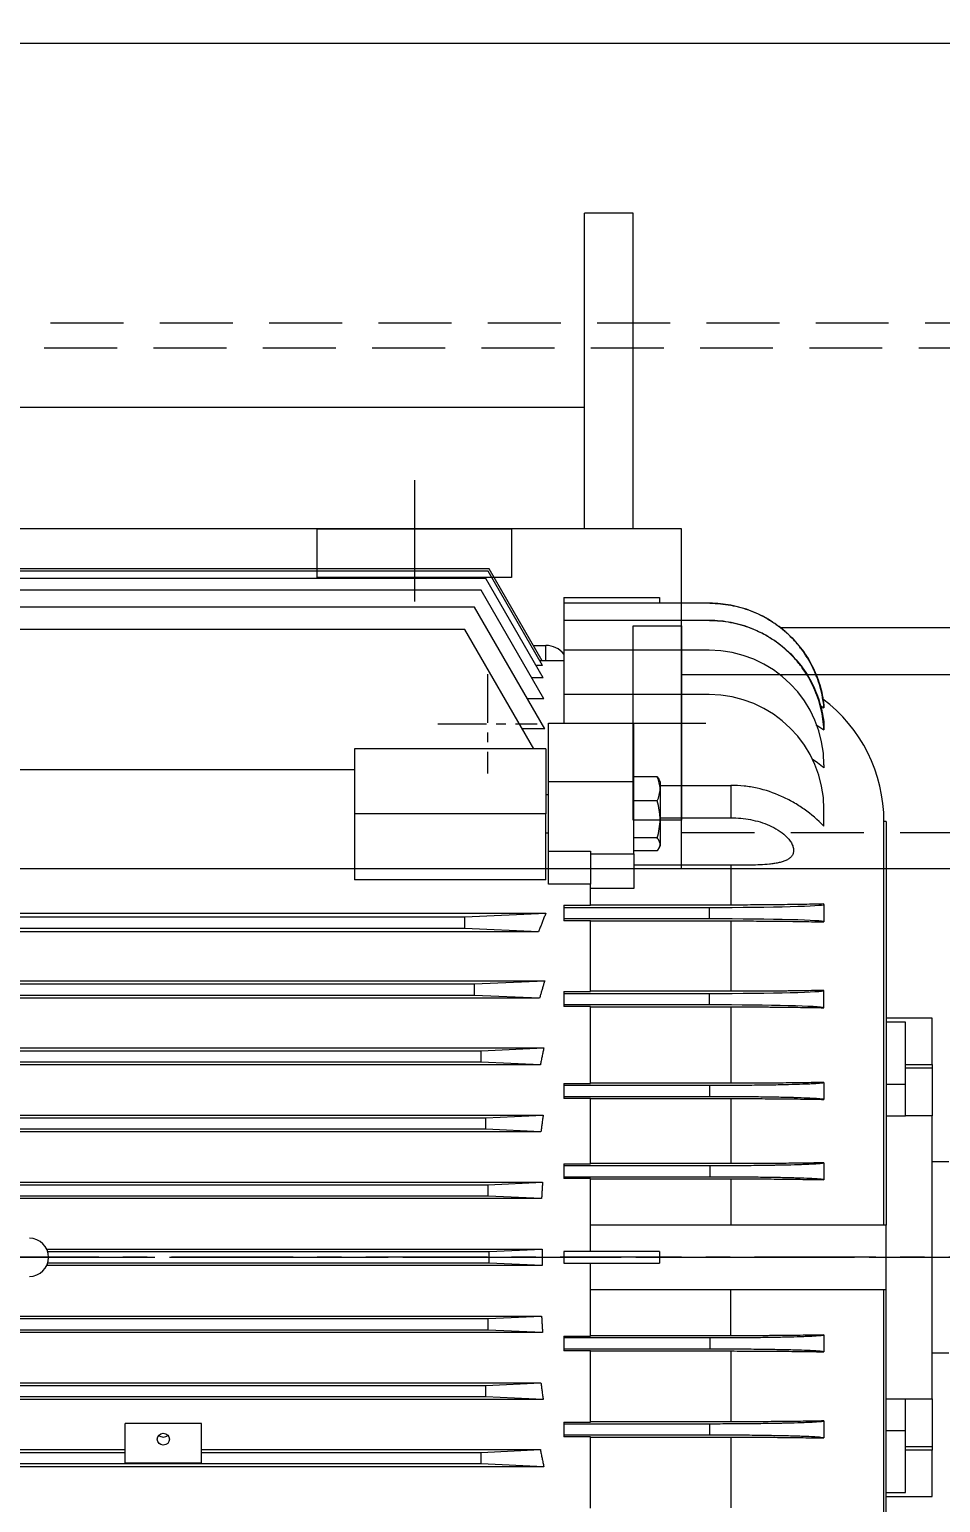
# Model space of a CAD drawing. Header units: millimetres. Extents: x -1229 to 6348, y -522 to 5252.
# Drawn here: x 701.4 to 939.5, y 2631.7 to 3016.9 of the extents above; entities that cross this region are included whole.
import ezdxf

# ---------------------------------------------------------------- set-up
doc = ezdxf.new("R2010")
doc.units = ezdxf.units.MM
doc.header["$LTSCALE"] = 25.4
for name, pattern in [('CENTER', [2, 1.25, -0.25, 0.25, -0.25]), ('CENTERX2', [0.8, 0.5, -0.1, 0.1, -0.1]), ('HIDDEN', [0.375, 0.25, -0.125])]:
    doc.linetypes.add(name, pattern=pattern)
doc.layers.get('Defpoints').update_dxf_attribs({"lineweight": 5})
for name, color, linetype, lineweight in [('Centerline', 5, 'CENTERX2', 5), ('CL', 1, 'CENTER', 5), ('HID2', 3, 'HIDDEN', 5), ('TEXT', 104, 'Continuous', 5)]:
    doc.layers.add(name, color=color, linetype=linetype, lineweight=lineweight)
doc.styles.get("Standard").update_dxf_attribs({"font": 'arial.ttf'})
doc.dimstyles.new('STANDARD 2 PLCS$3', dxfattribs={"dimtxt": 25.4, "dimasz": 12.7, "dimexe": 4.572, "dimexo": 1.5875, "dimgap": 2.286, "dimtad": 0, "dimtih": 1, "dimtoh": 1, "dimzin": 4, "dimdsep": 46, "dimtxsty": 'Standard', "dimcen": 2.286, "dimaunit": 1, "dimadec": 0, "dimazin": 1, "dimtfac": 1, "dimtofl": 0, "dimtmove": 1, "dimatfit": 3, "dimfxl": 25.4, "dimtolj": 1, "dimtzin": 4, "dimarcsym": 0})

# ---------------------------------------------------------------- blocks, each defined once
blk = doc.blocks.new('Bolt Center')
at = {"layer": 'Centerline', "linetype": 'CENTERX2', "lineweight": 5}
for p, q in [((0, 13), (0, -13)), ((-13, 0), (13, 0))]:
    blk.add_line(p, q, dxfattribs=at)
blk = doc.blocks.new('HHI 286TS TOP VIEW')
at = {"color": 7, "linetype": 'Continuous', "lineweight": 5}
for p, q in [((22306.4, 1702.23), (22026.11, 1702.23)), ((22306.18, 1701.62), (22026.33, 1701.62)), ((22305.52, 1699.77), (22026.99, 1699.77)), ((22320.55, 1673.74), (22305.52, 1699.77)), ((22320.4, 1676.99), (22306.18, 1701.62)), ((22320.26, 1678.22), (22306.4, 1702.23)), ((22304.36, 1696.66), (22028.15, 1696.66)), ((22320.73, 1668.31), (22304.36, 1696.66)), ((22302.6, 1692.23), (22029.91, 1692.23)), ((22320.95, 1660.45), (22302.6, 1692.23)), ((22325.95, 1694.73), (22325.95, 1693.26)), ((22325.95, 1694.73), (22350.95, 1694.73)), ((22325.95, 1693.26), (22325.95, 1688.76)), ((22364.08, 1693.26), (22325.95, 1693.26)), ((22350.95, 1694.73), (22350.95, 1693.26)), ((22364.13, 1693.26), (22364.08, 1693.26)), ((22325.95, 1688.76), (22325.95, 1680.98)), ((22363.99, 1688.76), (22325.95, 1688.76)), ((22300.03, 1686.42), (22032.48, 1686.42)), ((22318.07, 1655.17), (22300.03, 1686.42)), ((22317.95, 1682.23), (22321.25, 1682.23)), ((22321.25, 1678.23), (22321.25, 1682.23)), ((22325.95, 1680.98), (22325.95, 1669.4)), ((22363.95, 1680.98), (22325.95, 1680.98)), ((22320.4, 1676.99), (22318.68, 1676.99)), ((22320.26, 1678.22), (22319.69, 1678.22)), ((22325.95, 1678.23), (22320.26, 1678.23)), ((22320.55, 1673.74), (22317.6, 1673.74)), ((22320.73, 1668.31), (22316.41, 1668.31)), ((22325.95, 1669.4), (22325.95, 1661.88)), ((22363.95, 1669.4), (22325.95, 1669.4)), ((22392.99, 1666.53), (22393.95, 1665.9)), ((22393.95, 1666.59), (22393.95, 1665.9)), ((22320.95, 1660.45), (22315.02, 1660.45)), ((22321.95, 1661.88), (22344.25, 1661.88)), ((22321.95, 1646.69), (22321.95, 1661.88)), ((22344.25, 1646.69), (22344.25, 1661.88)), ((22391.86, 1661.56), (22393.95, 1660.14)), ((22393.95, 1661.59), (22393.95, 1660.14)), ((22271.25, 1655.17), (22271.25, 1638.2)), ((22321.25, 1655.17), (22271.25, 1655.17)), ((22321.25, 1655.17), (22321.25, 1638.2)), ((22271.25, 1649.68), (22061.25, 1649.68)), ((22393.95, 1650.98), (22393.95, 1650.21)), ((22321.95, 1646.69), (22344.25, 1646.69)), ((22321.95, 1628.43), (22321.95, 1646.69)), ((22350.35, 1647.87), (22344.25, 1647.87)), ((22344.25, 1627.71), (22344.25, 1646.69)), ((22350.35, 1647.87), (22350.76, 1647.25)), ((22351.25, 1646.45), (22350.78, 1647.26)), ((22351.25, 1629.95), (22351.25, 1646.45)), ((22351.25, 1645.64), (22369.65, 1645.64)), ((22369.65, 1645.64), (22369.65, 1637.16)), ((22321.95, 1643.2), (22321.25, 1643.2)), ((22350.35, 1641.57), (22344.25, 1641.57)), ((22321.25, 1638.2), (22271.25, 1638.2)), ((22271.25, 1638.2), (22271.25, 1620.91)), ((22321.25, 1620.91), (22321.25, 1638.2)), ((22351.25, 1637.16), (22369.65, 1637.16)), ((22393.95, 1634.98), (22393.95, 1639.4)), ((22410.25, 1636.23), (22409.65, 1636.23)), ((22409.65, 1530.63), (22409.65, 1636.23)), ((22410.25, 1636.23), (22410.25, 1530.63)), ((22321.25, 1633.2), (22321.95, 1633.2)), ((22350.35, 1631.9), (22344.25, 1631.9)), ((22350.78, 1629.14), (22351.25, 1629.95)), ((22321.95, 1628.43), (22332.95, 1628.43)), ((22321.95, 1619.79), (22321.95, 1628.43)), ((22332.95, 1628.43), (22332.95, 1619.79)), ((22332.95, 1627.71), (22344.25, 1627.71)), ((22350.35, 1628.53), (22344.25, 1628.53)), ((22344.25, 1627.71), (22344.25, 1618.71)), ((22369.65, 1624.74), (22344.25, 1624.74)), ((22369.65, 1624.74), (22369.65, 1614.36)), ((22321.25, 1620.91), (22271.25, 1620.91)), ((22332.95, 1619.79), (22321.95, 1619.79)), ((22332.95, 1614.29), (22332.95, 1619.79)), ((22344.25, 1618.71), (22332.95, 1618.71)), ((22325.95, 1614.29), (22332.95, 1614.29)), ((22325.95, 1614.29), (22325.95, 1613.73)), ((22369.65, 1614.36), (22332.95, 1614.36)), ((22393.95, 1614.52), (22393.95, 1614.64)), ((22393.95, 1614.52), (22393.95, 1609.95)), ((22011.27, 1612.2), (22321.24, 1612.2)), ((22032.48, 1611.23), (22300.03, 1611.23)), ((22300.03, 1611.23), (22321.24, 1612.2)), ((22300.03, 1608.23), (22300.03, 1611.23)), ((22325.95, 1613.73), (22363.95, 1613.73)), ((22325.95, 1613.73), (22325.95, 1610.73)), ((22363.95, 1610.73), (22325.95, 1610.73)), ((22325.95, 1610.73), (22325.95, 1610.25)), ((22332.95, 1610.25), (22325.95, 1610.25)), ((22332.95, 1591.73), (22332.95, 1610.25)), ((22332.95, 1610.19), (22369.65, 1610.19)), ((22363.95, 1613.73), (22363.95, 1610.73)), ((22369.65, 1610.19), (22369.65, 1591.79)), ((22319.34, 1607.36), (22013.17, 1607.36)), ((22300.03, 1608.23), (22032.48, 1608.23)), ((22319.34, 1607.36), (22300.03, 1608.23)), ((22393.95, 1609.93), (22393.95, 1609.95)), ((22011.56, 1594.57), (22320.95, 1594.57)), ((22029.91, 1593.73), (22302.6, 1593.73)), ((22302.6, 1593.73), (22320.95, 1594.57)), ((22302.6, 1590.73), (22302.6, 1593.73)), ((22325.95, 1591.73), (22325.95, 1591.23)), ((22325.95, 1591.73), (22332.95, 1591.73)), ((22325.95, 1591.23), (22325.95, 1588.23)), ((22325.95, 1591.23), (22363.95, 1591.23)), ((22369.65, 1591.79), (22332.95, 1591.79)), ((22363.95, 1591.23), (22363.95, 1588.23)), ((22393.95, 1592.04), (22393.95, 1592.02)), ((22393.95, 1590.6), (22393.95, 1592.02)), ((22319.61, 1589.96), (22012.9, 1589.96)), ((22302.6, 1590.73), (22029.91, 1590.73)), ((22319.61, 1589.96), (22302.6, 1590.73)), ((22363.95, 1588.23), (22325.95, 1588.23)), ((22325.95, 1588.23), (22325.95, 1587.78)), ((22332.95, 1587.78), (22325.95, 1587.78)), ((22332.95, 1567.7), (22332.95, 1587.78)), ((22332.95, 1587.73), (22369.65, 1587.73)), ((22369.65, 1587.73), (22369.65, 1567.75)), ((22422.26, 1584.73), (22410.25, 1584.73)), ((22415.25, 1583.71), (22410.25, 1583.71)), ((22415.25, 1567.49), (22415.25, 1583.71)), ((22422.26, 1572.63), (22422.26, 1584.73)), ((22011.78, 1576.98), (22320.73, 1576.98)), ((22028.15, 1576.23), (22304.36, 1576.23)), ((22304.36, 1576.23), (22320.73, 1576.98)), ((22304.36, 1573.23), (22304.36, 1576.23)), ((22319.81, 1572.53), (22012.7, 1572.53)), ((22304.36, 1573.23), (22028.15, 1573.23)), ((22319.81, 1572.53), (22304.36, 1573.23)), ((22415.25, 1572.63), (22422.26, 1572.63)), ((22422.26, 1571.73), (22415.25, 1571.73)), ((22422.26, 1572.63), (22422.26, 1571.73)), ((22422.26, 1571.73), (22422.26, 1559.2)), ((22369.65, 1567.75), (22332.95, 1567.75)), ((22393.95, 1567.98), (22393.95, 1563.52)), ((22325.95, 1567.7), (22325.95, 1567.23)), ((22325.95, 1567.7), (22332.95, 1567.7)), ((22325.95, 1567.23), (22364, 1567.23)), ((22325.95, 1567.23), (22325.95, 1564.23)), ((22325.95, 1564.23), (22325.95, 1563.8)), ((22364.06, 1564.23), (22325.95, 1564.23)), ((22410.25, 1567.49), (22415.25, 1567.49)), ((22415.25, 1559.2), (22415.25, 1567.49)), ((22332.95, 1563.8), (22325.95, 1563.8)), ((22332.95, 1546.68), (22332.95, 1563.8)), ((22332.95, 1563.75), (22369.65, 1563.75)), ((22369.65, 1563.75), (22369.65, 1546.73)), ((22011.96, 1559.42), (22320.55, 1559.42)), ((22026.99, 1558.73), (22305.52, 1558.73)), ((22305.52, 1558.73), (22320.55, 1559.42)), ((22305.52, 1555.73), (22305.52, 1558.73)), ((22410.25, 1559.2), (22415.25, 1559.2)), ((22422.26, 1559.2), (22415.25, 1559.2)), ((22422.26, 1485.27), (22422.26, 1559.2)), ((22319.98, 1555.08), (22012.53, 1555.08)), ((22305.52, 1555.73), (22026.99, 1555.73)), ((22319.98, 1555.08), (22305.52, 1555.73)), ((22325.95, 1546.68), (22325.95, 1546.23)), ((22325.95, 1546.68), (22332.95, 1546.68)), ((22325.95, 1546.23), (22364.08, 1546.23)), ((22325.95, 1546.23), (22325.95, 1543.23)), ((22369.65, 1546.73), (22332.95, 1546.73)), ((22364.08, 1546.23), (22364.13, 1543.23)), ((22393.95, 1546.95), (22393.95, 1542.54)), ((22426.6, 1547.24), (22422.26, 1547.24)), ((22012.11, 1541.88), (22320.4, 1541.88)), ((22026.33, 1541.23), (22306.18, 1541.23)), ((22306.18, 1541.23), (22320.4, 1541.88)), ((22306.18, 1538.23), (22306.18, 1541.23)), ((22325.95, 1543.23), (22325.95, 1542.81)), ((22364.13, 1543.23), (22325.95, 1543.23)), ((22332.95, 1542.81), (22325.95, 1542.81)), ((22332.95, 1523.73), (22332.95, 1542.81)), ((22332.95, 1542.75), (22369.65, 1542.75)), ((22369.65, 1542.75), (22369.65, 1530.63)), ((22306.18, 1538.23), (22026.33, 1538.23)), ((22320.12, 1537.6), (22174.08, 1537.6)), ((22320.12, 1537.6), (22306.18, 1538.23)), ((22410.25, 1530.63), (22332.95, 1530.63)), ((22410.25, 1513.83), (22410.25, 1530.63)), ((22190.78, 1524.36), (22320.26, 1524.36)), ((22191.02, 1523.73), (22306.4, 1523.73)), ((22306.4, 1523.73), (22320.26, 1524.36)), ((22306.4, 1520.73), (22306.4, 1523.73)), ((22350.95, 1523.73), (22325.95, 1523.73)), ((22325.95, 1523.73), (22325.95, 1520.73)), ((22350.95, 1523.73), (22350.95, 1520.73)), ((22320.26, 1520.11), (22190.78, 1520.11)), ((22306.4, 1520.73), (22191.02, 1520.73)), ((22320.26, 1520.11), (22306.4, 1520.73)), ((22325.95, 1520.73), (22350.95, 1520.73)), ((22332.95, 1501.66), (22332.95, 1520.73)), ((22332.95, 1513.83), (22410.25, 1513.83)), ((22369.65, 1501.72), (22369.65, 1513.83)), ((22409.65, 1408.23), (22409.65, 1513.83)), ((22410.25, 1408.23), (22410.25, 1513.83)), ((22026.33, 1506.23), (22306.18, 1506.23)), ((22174.08, 1506.87), (22320.12, 1506.87)), ((22306.18, 1506.23), (22320.12, 1506.87)), ((22306.18, 1503.23), (22306.18, 1506.23)), ((22320.4, 1502.59), (22012.11, 1502.59)), ((22306.18, 1503.23), (22026.33, 1503.23)), ((22320.4, 1502.59), (22306.18, 1503.23)), ((22325.95, 1501.66), (22325.95, 1501.23)), ((22325.95, 1501.66), (22332.95, 1501.66)), ((22325.95, 1501.23), (22364.13, 1501.23)), ((22325.95, 1501.23), (22325.95, 1498.23)), ((22369.65, 1501.72), (22332.95, 1501.72)), ((22364.13, 1501.23), (22364.08, 1498.23)), ((22393.95, 1501.93), (22393.95, 1497.52)), ((22325.95, 1498.23), (22325.95, 1497.79)), ((22364.08, 1498.23), (22325.95, 1498.23)), ((22332.95, 1497.79), (22325.95, 1497.79)), ((22332.95, 1479.17), (22332.95, 1497.79)), ((22332.95, 1497.74), (22369.65, 1497.74)), ((22369.65, 1497.74), (22369.65, 1479.22)), ((22422.26, 1497.23), (22426.6, 1497.23)), ((22012.53, 1489.39), (22319.98, 1489.39)), ((22026.99, 1488.73), (22305.52, 1488.73)), ((22305.52, 1488.73), (22319.98, 1489.39)), ((22305.52, 1485.73), (22305.52, 1488.73)), ((22320.55, 1485.05), (22011.96, 1485.05)), ((22305.52, 1485.73), (22026.99, 1485.73)), ((22320.55, 1485.05), (22305.52, 1485.73)), ((22410.25, 1485.27), (22415.25, 1485.27)), ((22415.25, 1485.27), (22422.26, 1485.27)), ((22415.25, 1476.98), (22415.25, 1485.27)), ((22422.26, 1485.27), (22422.26, 1472.74)), ((22325.95, 1479.17), (22325.95, 1478.73)), ((22325.95, 1479.17), (22332.95, 1479.17)), ((22369.65, 1479.22), (22332.95, 1479.22)), ((22393.95, 1479.45), (22393.95, 1474.99)), ((22211.25, 1468.47), (22211.25, 1478.79)), ((22231.25, 1478.79), (22211.25, 1478.79)), ((22231.25, 1468.47), (22231.25, 1478.79)), ((22325.95, 1478.73), (22364.06, 1478.73)), ((22325.95, 1478.73), (22325.95, 1475.73)), ((22325.95, 1475.73), (22325.95, 1475.27)), ((22363.99, 1475.73), (22325.95, 1475.73)), ((22410.25, 1476.98), (22415.25, 1476.98)), ((22415.25, 1460.76), (22415.25, 1476.98)), ((22121.25, 1471.94), (22211.25, 1471.94)), ((22231.25, 1471.94), (22319.81, 1471.94)), ((22304.36, 1471.23), (22319.81, 1471.94)), ((22332.95, 1475.27), (22325.95, 1475.27)), ((22332.95, 1456.68), (22332.95, 1475.27)), ((22332.95, 1475.21), (22369.65, 1475.21)), ((22369.65, 1475.21), (22369.65, 1456.74)), ((22415.25, 1472.74), (22422.26, 1472.74)), ((22422.26, 1471.84), (22415.25, 1471.84)), ((22422.26, 1472.74), (22422.26, 1471.84)), ((22422.26, 1459.73), (22422.26, 1471.84)), ((22304.36, 1468.23), (22028.15, 1468.23)), ((22121.25, 1471.23), (22211.25, 1471.23)), ((22211.25, 1468.47), (22231.25, 1468.47)), ((22231.25, 1471.23), (22304.36, 1471.23)), ((22304.36, 1468.23), (22304.36, 1471.23)), ((22320.73, 1467.49), (22304.36, 1468.23)), ((22320.73, 1467.49), (22011.78, 1467.49)), ((22410.25, 1460.76), (22415.25, 1460.76)), ((22410.25, 1459.73), (22422.26, 1459.73))]:
    blk.add_line(p, q, dxfattribs=at)
at = {"color": 7, "linetype": 'Continuous', "lineweight": 5, "flags": 128}
blk.add_lwpolyline([(22221.25, 1473.14), (22220.64, 1473.25), (22220.12, 1473.59), (22219.78, 1474.08), (22219.65, 1474.67), (22219.78, 1475.26), (22220.12, 1475.76), (22220.64, 1476.09), (22221.25, 1476.21), (22221.87, 1476.09), (22222.39, 1475.76), (22222.73, 1475.26), (22222.85, 1474.67), (22222.73, 1474.08), (22222.39, 1473.59), (22221.87, 1473.25), (22221.25, 1473.14)], dxfattribs=at)
at = {"color": 7, "linetype": 'Continuous', "lineweight": 5}
for centre, radius, start, end in [((22321.25, 1676.23), 6, 38.4332, 90), ((22363.95, 1650.98), 30, 0, 90), ((22363.95, 1639.4), 30, 0, 90), ((22369.65, 1636.23), 40, 0, 53.1097), ((22186.25, 1522.23), 5, 270, 90), ((22221.25, 1476.86), 1.64, 224.2755, 315.7245)]:
    blk.add_arc(centre, radius, start, end, dxfattribs=at)
for centre, start_param, end_param in [((22363.95, 1614.52), 4.712389, 6.283185), ((22363.95, 1609.95), 0, 1.570796), ((22363.95, 1592.02), 4.712389, 6.283185), ((22363.95, 1587.45), 0.054813, 1.570796)]:
    blk.add_ellipse(centre, major_axis=(30, 0), ratio=0.026186, start_param=start_param, end_param=end_param, dxfattribs=at)
for points, knots in [([(22393.95, 1665.9), (22393.79, 1667.76), (22393.46, 1669.58), (22392.71, 1672.24), (22392.42, 1673.12), (22391.92, 1674.43), (22391.75, 1674.86), (22391.37, 1675.71), (22391.18, 1676.13), (22390.15, 1678.21), (22389.18, 1679.78), (22387.79, 1681.64), (22387.51, 1682), (22386.91, 1682.72), (22386.61, 1683.08), (22385.67, 1684.11), (22385.02, 1684.76), (22382.98, 1686.63), (22381.51, 1687.75), (22379.54, 1688.98), (22379.13, 1689.21), (22378.32, 1689.67), (22377.91, 1689.89), (22376.67, 1690.51), (22375.82, 1690.88), (22374.11, 1691.55), (22373.23, 1691.84), (22371.46, 1692.35), (22370.55, 1692.57), (22367.8, 1693.09), (22365.95, 1693.26), (22364.08, 1693.26)], [0, 0, 0, 0, 0.125, 0.125, 0.1875, 0.1875, 0.21875, 0.21875, 0.25, 0.25, 0.375, 0.375, 0.40625, 0.40625, 0.4375, 0.4375, 0.5, 0.5, 0.625, 0.625, 0.65625, 0.65625, 0.6875, 0.6875, 0.75, 0.75, 0.8125, 0.8125, 0.875, 0.875, 1, 1, 1, 1]), ([(22364.13, 1693.26), (22365.97, 1693.26), (22367.78, 1693.09), (22370.46, 1692.6), (22371.35, 1692.39), (22373.11, 1691.9), (22373.99, 1691.61), (22376.55, 1690.63), (22378.18, 1689.83), (22380.13, 1688.64), (22380.51, 1688.4), (22381.27, 1687.88), (22381.65, 1687.62), (22382.75, 1686.8), (22383.46, 1686.22), (22385.49, 1684.4), (22386.73, 1683.08), (22388.41, 1680.91), (22388.94, 1680.16), (22389.92, 1678.62), (22390.38, 1677.83), (22391.63, 1675.41), (22392.31, 1673.73), (22393.11, 1671.09), (22393.34, 1670.2), (22393.71, 1668.41), (22393.85, 1667.5), (22393.95, 1666.59)], [0, 0, 0, 0, 0.125, 0.125, 0.1875, 0.1875, 0.25, 0.25, 0.375, 0.375, 0.40625, 0.40625, 0.4375, 0.4375, 0.5, 0.5, 0.625, 0.625, 0.6875, 0.6875, 0.75, 0.75, 0.875, 0.875, 0.9375, 0.9375, 1, 1, 1, 1]), ([(22393.95, 1660.14), (22393.87, 1662.06), (22393.6, 1663.94), (22392.93, 1666.7), (22392.67, 1667.62), (22392.05, 1669.42), (22391.69, 1670.32), (22390.51, 1672.93), (22389.56, 1674.57), (22387.91, 1676.89), (22387.32, 1677.65), (22386.07, 1679.1), (22385.41, 1679.79), (22383.35, 1681.76), (22381.86, 1682.94), (22379.46, 1684.49), (22378.62, 1684.97), (22376.92, 1685.85), (22376.06, 1686.25), (22373.42, 1687.31), (22371.6, 1687.85), (22368.77, 1688.39), (22367.82, 1688.53), (22365.91, 1688.72), (22364.96, 1688.76), (22363.99, 1688.76)], [0, 0, 0, 0, 0.125, 0.125, 0.1875, 0.1875, 0.25, 0.25, 0.375, 0.375, 0.4375, 0.4375, 0.5, 0.5, 0.625, 0.625, 0.6875, 0.6875, 0.75, 0.75, 0.875, 0.875, 0.9375, 0.9375, 1, 1, 1, 1]), ([(22364.06, 1688.76), (22365.92, 1688.76), (22367.75, 1688.59), (22370.46, 1688.08), (22371.36, 1687.87), (22373.14, 1687.37), (22374.02, 1687.07), (22376.62, 1686.07), (22378.26, 1685.25), (22380.61, 1683.8), (22381.37, 1683.28), (22382.49, 1682.45), (22382.85, 1682.16), (22383.57, 1681.57), (22383.92, 1681.26), (22385.62, 1679.71), (22386.86, 1678.36), (22388.53, 1676.16), (22389.06, 1675.39), (22390.04, 1673.81), (22390.5, 1673.01), (22391.73, 1670.54), (22392.4, 1668.83), (22393.17, 1666.17), (22393.39, 1665.26), (22393.74, 1663.43), (22393.87, 1662.51), (22393.95, 1661.59)], [0, 0, 0, 0, 0.125, 0.125, 0.1875, 0.1875, 0.25, 0.25, 0.375, 0.375, 0.4375, 0.4375, 0.46875, 0.46875, 0.5, 0.5, 0.625, 0.625, 0.6875, 0.6875, 0.75, 0.75, 0.875, 0.875, 0.9375, 0.9375, 1, 1, 1, 1]), ([(22390.79, 1652.61), (22391.28, 1652.29), (22392.4, 1651.58), (22393.4, 1650.7), (22393.95, 1650.21)], [0, 0, 0, 0, 0.43884, 1, 1, 1, 1]), ([(22350.35, 1641.57), (22350.58, 1642.08), (22350.77, 1642.6), (22351.04, 1643.65), (22351.11, 1644.18), (22351.11, 1644.98), (22351.09, 1645.25), (22351.02, 1645.78), (22350.97, 1646.04), (22350.77, 1646.83), (22350.58, 1647.35), (22350.35, 1647.87)], [0, 0, 0, 0, 0.25, 0.25, 0.5, 0.5, 0.625, 0.625, 0.75, 0.75, 1, 1, 1, 1]), ([(22393.95, 1634.98), (22392.35, 1636.61), (22390.62, 1638.08), (22387.86, 1640.04), (22386.9, 1640.65), (22384.93, 1641.78), (22383.91, 1642.31), (22380.79, 1643.7), (22378.66, 1644.42), (22375.35, 1645.14), (22374.22, 1645.33), (22371.95, 1645.58), (22370.8, 1645.64), (22369.65, 1645.64)], [0, 0, 0, 0, 0.25, 0.25, 0.375, 0.375, 0.5, 0.5, 0.75, 0.75, 0.875, 0.875, 1, 1, 1, 1]), ([(22350.35, 1631.9), (22350.58, 1632.69), (22350.77, 1633.48), (22351.04, 1635.09), (22351.11, 1635.9), (22351.11, 1637.13), (22351.09, 1637.55), (22351.02, 1638.36), (22350.97, 1638.77), (22350.77, 1639.98), (22350.58, 1640.78), (22350.35, 1641.57)], [0, 0, 0, 0, 0.25, 0.25, 0.5, 0.5, 0.625, 0.625, 0.75, 0.75, 1, 1, 1, 1]), ([(22369.65, 1637.16), (22371.39, 1637.16), (22373.09, 1637.01), (22375.6, 1636.52), (22376.43, 1636.32), (22378.08, 1635.82), (22378.9, 1635.52), (22380.47, 1634.82), (22381.23, 1634.42), (22382.68, 1633.51), (22383.35, 1633), (22384.24, 1632.15), (22384.52, 1631.86), (22385.02, 1631.24), (22385.25, 1630.92), (22385.52, 1630.44), (22385.61, 1630.27), (22385.75, 1629.94), (22385.81, 1629.78), (22385.91, 1629.46), (22385.95, 1629.29), (22386, 1628.97), (22386.02, 1628.81), (22386.02, 1628.36), (22385.97, 1628.07), (22385.77, 1627.52), (22385.63, 1627.28), (22385.35, 1626.95), (22385.25, 1626.84), (22385.03, 1626.64), (22384.91, 1626.55), (22384.54, 1626.29), (22384.26, 1626.13), (22383.66, 1625.87), (22383.34, 1625.75), (22382.67, 1625.55), (22382.33, 1625.46), (22381.61, 1625.31), (22381.25, 1625.25), (22380.49, 1625.13), (22380.1, 1625.09), (22378.92, 1624.97), (22378.12, 1624.91), (22376.48, 1624.83), (22375.65, 1624.81), (22373.96, 1624.77), (22373.1, 1624.76), (22371.38, 1624.74), (22370.52, 1624.74), (22369.65, 1624.74)], [0, 0, 0, 0, 0.125, 0.125, 0.1875, 0.1875, 0.25, 0.25, 0.3125, 0.3125, 0.375, 0.375, 0.40625, 0.40625, 0.4375, 0.4375, 0.453125, 0.453125, 0.46875, 0.46875, 0.484375, 0.484375, 0.5, 0.5, 0.53125, 0.53125, 0.5625, 0.5625, 0.578125, 0.578125, 0.59375, 0.59375, 0.625, 0.625, 0.65625, 0.65625, 0.6875, 0.6875, 0.71875, 0.71875, 0.75, 0.75, 0.8125, 0.8125, 0.875, 0.875, 0.9375, 0.9375, 1, 1, 1, 1]), ([(22350.35, 1628.53), (22350.58, 1628.81), (22350.77, 1629.08), (22351.04, 1629.64), (22351.11, 1629.93), (22351.11, 1630.36), (22351.09, 1630.5), (22351.02, 1630.78), (22350.97, 1630.92), (22350.77, 1631.35), (22350.58, 1631.62), (22350.35, 1631.9)], [0, 0, 0, 0, 0.25, 0.25, 0.5, 0.5, 0.625, 0.625, 0.75, 0.75, 1, 1, 1, 1]), ([(22393.95, 1614.64), (22392.35, 1614.59), (22390.62, 1614.55), (22387.86, 1614.5), (22386.9, 1614.49), (22384.93, 1614.46), (22383.91, 1614.44), (22380.79, 1614.41), (22378.66, 1614.39), (22375.35, 1614.37), (22374.22, 1614.36), (22371.95, 1614.36), (22370.8, 1614.36), (22369.65, 1614.36)], [0, 0, 0, 0, 0.25, 0.25, 0.375, 0.375, 0.5, 0.5, 0.75, 0.75, 0.875, 0.875, 1, 1, 1, 1]), ([(22321.24, 1612.2), (22321.11, 1611.88), (22320.85, 1611.24), (22320.47, 1610.27), (22320.09, 1609.31), (22319.71, 1608.33), (22319.47, 1607.68), (22319.34, 1607.36)], [0, 0, 0, 0, 0.2010999, 0.4016477, 0.6016456, 0.8010957, 1, 1, 1, 1]), ([(22369.65, 1610.19), (22371.92, 1610.19), (22374.14, 1610.19), (22377.42, 1610.17), (22378.5, 1610.16), (22380.64, 1610.14), (22381.71, 1610.13), (22384.82, 1610.1), (22386.79, 1610.07), (22389.59, 1610.02), (22390.51, 1610.01), (22392.28, 1609.97), (22393.13, 1609.95), (22393.95, 1609.93)], [0, 0, 0, 0, 0.25, 0.25, 0.375, 0.375, 0.5, 0.5, 0.75, 0.75, 0.875, 0.875, 1, 1, 1, 1]), ([(22320.95, 1594.57), (22320.85, 1594.26), (22320.67, 1593.65), (22320.4, 1592.73), (22320.13, 1591.81), (22319.87, 1590.89), (22319.7, 1590.27), (22319.61, 1589.96)], [0, 0, 0, 0, 0.200776, 0.401161, 0.601159, 0.800772, 1, 1, 1, 1]), ([(22393.95, 1592.04), (22392.28, 1592), (22390.5, 1591.97), (22387.68, 1591.92), (22386.71, 1591.91), (22385.22, 1591.89), (22384.72, 1591.88), (22383.7, 1591.87), (22383.18, 1591.86), (22380.58, 1591.84), (22378.46, 1591.82), (22375.21, 1591.8), (22374.11, 1591.8), (22371.9, 1591.8), (22370.78, 1591.79), (22369.65, 1591.79)], [0, 0, 0, 0, 0.25, 0.25, 0.375, 0.375, 0.4375, 0.4375, 0.5, 0.5, 0.75, 0.75, 0.875, 0.875, 1, 1, 1, 1]), ([(22369.65, 1587.73), (22371.88, 1587.73), (22374.07, 1587.72), (22377.3, 1587.71), (22378.37, 1587.7), (22379.96, 1587.69), (22380.49, 1587.68), (22381.55, 1587.68), (22382.07, 1587.67), (22384.67, 1587.65), (22386.65, 1587.62), (22390.42, 1587.56), (22392.21, 1587.53), (22393.91, 1587.49)], [0, 0, 0, 0, 0.25, 0.25, 0.375, 0.375, 0.4375, 0.4375, 0.5, 0.5, 0.75, 0.75, 1, 1, 1, 1]), ([(22393.91, 1587.49), (22393.92, 1587.76), (22393.93, 1588.28), (22393.94, 1589.07), (22393.95, 1589.84), (22393.95, 1590.35), (22393.95, 1590.6)], [0, 0, 0, 0, 0.254832, 0.506442, 0.754831, 1, 1, 1, 1]), ([(22320.73, 1576.98), (22320.65, 1576.61), (22320.49, 1575.87), (22320.26, 1574.76), (22320.03, 1573.65), (22319.89, 1572.91), (22319.81, 1572.53)], [0, 0, 0, 0, 0.250629, 0.500836, 0.750625, 1, 1, 1, 1]), ([(22364, 1567.23), (22365.92, 1567.23), (22367.81, 1567.24), (22370.59, 1567.25), (22371.52, 1567.26), (22373.34, 1567.27), (22374.25, 1567.28), (22376.91, 1567.31), (22378.59, 1567.33), (22380.99, 1567.37), (22381.76, 1567.39), (22383.27, 1567.42), (22383.99, 1567.43), (22386.05, 1567.49), (22387.29, 1567.52), (22388.95, 1567.58), (22389.47, 1567.6), (22390.43, 1567.65), (22390.86, 1567.67), (22392.05, 1567.74), (22392.67, 1567.78), (22393.36, 1567.86), (22393.54, 1567.88), (22393.82, 1567.93), (22393.91, 1567.96), (22393.95, 1567.98)], [0, 0, 0, 0, 0.125, 0.125, 0.1875, 0.1875, 0.25, 0.25, 0.375, 0.375, 0.4375, 0.4375, 0.5, 0.5, 0.625, 0.625, 0.6875, 0.6875, 0.75, 0.75, 0.875, 0.875, 0.9375, 0.9375, 1, 1, 1, 1]), ([(22393.95, 1567.98), (22392.24, 1567.94), (22390.43, 1567.91), (22386.63, 1567.86), (22384.63, 1567.83), (22380.47, 1567.79), (22378.35, 1567.78), (22374.05, 1567.76), (22371.87, 1567.75), (22369.65, 1567.75)], [0, 0, 0, 0, 0.25, 0.25, 0.5, 0.5, 0.75, 0.75, 1, 1, 1, 1]), ([(22393.95, 1563.52), (22393.78, 1563.57), (22393.43, 1563.62), (22392.66, 1563.69), (22392.37, 1563.71), (22391.7, 1563.76), (22391.32, 1563.78), (22390.07, 1563.84), (22389.1, 1563.89), (22387.43, 1563.94), (22386.84, 1563.96), (22385.9, 1563.99), (22385.58, 1564), (22384.92, 1564.01), (22384.59, 1564.02), (22382.89, 1564.06), (22381.42, 1564.09), (22379.46, 1564.12), (22379.06, 1564.13), (22378.26, 1564.14), (22377.84, 1564.15), (22376.6, 1564.16), (22375.75, 1564.17), (22373.18, 1564.2), (22371.42, 1564.21), (22368.69, 1564.23), (22367.77, 1564.23), (22365.92, 1564.23), (22364.99, 1564.23), (22364.06, 1564.23)], [0, 0, 0, 0, 0.125, 0.125, 0.1875, 0.1875, 0.25, 0.25, 0.375, 0.375, 0.4375, 0.4375, 0.46875, 0.46875, 0.5, 0.5, 0.625, 0.625, 0.65625, 0.65625, 0.6875, 0.6875, 0.75, 0.75, 0.875, 0.875, 0.9375, 0.9375, 1, 1, 1, 1]), ([(22369.65, 1563.75), (22371.86, 1563.75), (22374.04, 1563.74), (22378.33, 1563.72), (22380.44, 1563.71), (22384.6, 1563.67), (22386.6, 1563.65), (22390.41, 1563.59), (22392.23, 1563.56), (22393.95, 1563.52)], [0, 0, 0, 0, 0.25, 0.25, 0.5, 0.5, 0.75, 0.75, 1, 1, 1, 1]), ([(22320.55, 1559.42), (22320.5, 1559.06), (22320.4, 1558.33), (22320.26, 1557.25), (22320.11, 1556.17), (22320.02, 1555.44), (22319.98, 1555.08)], [0, 0, 0, 0, 0.250399, 0.50053, 0.750395, 1, 1, 1, 1]), ([(22364.08, 1546.23), (22365.95, 1546.23), (22367.79, 1546.24), (22370.51, 1546.25), (22371.41, 1546.26), (22372.76, 1546.27), (22373.2, 1546.27), (22374.09, 1546.28), (22374.52, 1546.28), (22376.68, 1546.31), (22378.33, 1546.33), (22380.3, 1546.36), (22380.69, 1546.37), (22381.46, 1546.38), (22381.84, 1546.39), (22382.95, 1546.41), (22383.66, 1546.42), (22385.7, 1546.47), (22386.94, 1546.51), (22388.34, 1546.56), (22388.61, 1546.57), (22389.13, 1546.59), (22389.38, 1546.6), (22390.11, 1546.63), (22390.56, 1546.65), (22391.37, 1546.69), (22391.74, 1546.72), (22392.41, 1546.76), (22392.7, 1546.78), (22393.46, 1546.85), (22393.79, 1546.9), (22393.95, 1546.95)], [0, 0, 0, 0, 0.125, 0.125, 0.1875, 0.1875, 0.21875, 0.21875, 0.25, 0.25, 0.375, 0.375, 0.40625, 0.40625, 0.4375, 0.4375, 0.5, 0.5, 0.625, 0.625, 0.65625, 0.65625, 0.6875, 0.6875, 0.75, 0.75, 0.8125, 0.8125, 0.875, 0.875, 1, 1, 1, 1]), ([(22393.95, 1546.95), (22392.22, 1546.92), (22390.4, 1546.88), (22386.58, 1546.83), (22384.59, 1546.81), (22381.47, 1546.78), (22380.42, 1546.77), (22378.31, 1546.76), (22377.24, 1546.75), (22374.03, 1546.74), (22371.86, 1546.73), (22369.65, 1546.73)], [0, 0, 0, 0, 0.25, 0.25, 0.5, 0.5, 0.625, 0.625, 0.75, 0.75, 1, 1, 1, 1]), ([(22320.4, 1541.88), (22320.38, 1541.52), (22320.33, 1540.81), (22320.25, 1539.74), (22320.19, 1538.67), (22320.15, 1537.96), (22320.12, 1537.6)], [0, 0, 0, 0, 0.250195, 0.500258, 0.750191, 1, 1, 1, 1]), ([(22393.95, 1542.54), (22393.75, 1542.58), (22393.38, 1542.63), (22392.59, 1542.7), (22392.29, 1542.72), (22391.6, 1542.77), (22391.22, 1542.79), (22389.96, 1542.85), (22388.98, 1542.89), (22387.59, 1542.94), (22387.3, 1542.95), (22386.7, 1542.97), (22386.4, 1542.98), (22385.46, 1543), (22384.81, 1543.02), (22382.78, 1543.07), (22381.32, 1543.09), (22378.98, 1543.13), (22378.17, 1543.14), (22376.53, 1543.16), (22375.7, 1543.17), (22373.16, 1543.2), (22371.41, 1543.21), (22368.7, 1543.23), (22367.79, 1543.23), (22365.96, 1543.23), (22365.05, 1543.23), (22364.13, 1543.23)], [0, 0, 0, 0, 0.125, 0.125, 0.1875, 0.1875, 0.25, 0.25, 0.375, 0.375, 0.40625, 0.40625, 0.4375, 0.4375, 0.5, 0.5, 0.625, 0.625, 0.6875, 0.6875, 0.75, 0.75, 0.875, 0.875, 0.9375, 0.9375, 1, 1, 1, 1]), ([(22369.65, 1542.75), (22371.85, 1542.75), (22374.02, 1542.75), (22378.3, 1542.73), (22380.4, 1542.72), (22383, 1542.69), (22383.52, 1542.69), (22384.54, 1542.68), (22385.04, 1542.67), (22386.54, 1542.65), (22387.52, 1542.64), (22390.38, 1542.6), (22392.21, 1542.57), (22393.95, 1542.54)], [0, 0, 0, 0, 0.25, 0.25, 0.5, 0.5, 0.5625, 0.5625, 0.625, 0.625, 0.75, 0.75, 1, 1, 1, 1]), ([(22320.26, 1524.36), (22320.26, 1524.01), (22320.26, 1523.3), (22320.25, 1522.23), (22320.26, 1521.17), (22320.26, 1520.46), (22320.26, 1520.11)], [0, 0, 0, 0, 0.250002, 0.5, 0.749998, 1, 1, 1, 1]), ([(22320.12, 1506.87), (22320.15, 1506.51), (22320.19, 1505.8), (22320.25, 1504.73), (22320.33, 1503.66), (22320.38, 1502.95), (22320.4, 1502.59)], [0, 0, 0, 0, 0.249809, 0.499742, 0.749805, 1, 1, 1, 1]), ([(22364.13, 1501.23), (22365.97, 1501.23), (22367.78, 1501.24), (22370.46, 1501.25), (22371.35, 1501.26), (22373.11, 1501.27), (22373.99, 1501.28), (22376.55, 1501.3), (22378.18, 1501.32), (22380.13, 1501.36), (22380.51, 1501.36), (22381.27, 1501.38), (22381.65, 1501.38), (22382.75, 1501.4), (22383.46, 1501.42), (22385.49, 1501.47), (22386.73, 1501.5), (22388.41, 1501.56), (22388.94, 1501.58), (22389.92, 1501.62), (22390.38, 1501.64), (22391.63, 1501.7), (22392.31, 1501.75), (22393.11, 1501.82), (22393.34, 1501.84), (22393.71, 1501.89), (22393.85, 1501.91), (22393.95, 1501.93)], [0, 0, 0, 0, 0.125, 0.125, 0.1875, 0.1875, 0.25, 0.25, 0.375, 0.375, 0.40625, 0.40625, 0.4375, 0.4375, 0.5, 0.5, 0.625, 0.625, 0.6875, 0.6875, 0.75, 0.75, 0.875, 0.875, 0.9375, 0.9375, 1, 1, 1, 1]), ([(22393.95, 1501.93), (22392.21, 1501.9), (22388.56, 1501.84), (22384.58, 1501.79), (22381.98, 1501.77), (22381.46, 1501.76), (22380.41, 1501.76), (22379.88, 1501.75), (22378.3, 1501.74), (22377.23, 1501.74), (22374.02, 1501.72), (22371.85, 1501.72), (22369.65, 1501.72)], [0, 0, 0, 0, 0.25, 0.5, 0.5, 0.5625, 0.5625, 0.625, 0.625, 0.75, 0.75, 1, 1, 1, 1]), ([(22393.95, 1497.52), (22393.79, 1497.57), (22393.46, 1497.61), (22392.71, 1497.68), (22392.42, 1497.71), (22391.92, 1497.74), (22391.75, 1497.75), (22391.37, 1497.78), (22391.18, 1497.79), (22390.15, 1497.84), (22389.18, 1497.88), (22387.79, 1497.93), (22387.51, 1497.94), (22386.91, 1497.96), (22386.61, 1497.97), (22385.67, 1497.99), (22385.02, 1498.01), (22382.98, 1498.06), (22381.51, 1498.09), (22379.54, 1498.12), (22379.13, 1498.13), (22378.32, 1498.14), (22377.91, 1498.15), (22376.67, 1498.16), (22375.82, 1498.17), (22374.11, 1498.19), (22373.23, 1498.2), (22371.46, 1498.21), (22370.55, 1498.22), (22367.8, 1498.23), (22365.95, 1498.23), (22364.08, 1498.23)], [0, 0, 0, 0, 0.125, 0.125, 0.1875, 0.1875, 0.21875, 0.21875, 0.25, 0.25, 0.375, 0.375, 0.40625, 0.40625, 0.4375, 0.4375, 0.5, 0.5, 0.625, 0.625, 0.65625, 0.65625, 0.6875, 0.6875, 0.75, 0.75, 0.8125, 0.8125, 0.875, 0.875, 1, 1, 1, 1]), ([(22369.65, 1497.74), (22371.86, 1497.74), (22374.03, 1497.73), (22378.31, 1497.71), (22380.42, 1497.7), (22383.54, 1497.67), (22384.56, 1497.66), (22386.56, 1497.64), (22387.53, 1497.63), (22390.39, 1497.58), (22392.22, 1497.55), (22393.95, 1497.52)], [0, 0, 0, 0, 0.25, 0.25, 0.5, 0.5, 0.625, 0.625, 0.75, 0.75, 1, 1, 1, 1]), ([(22319.98, 1489.39), (22320.02, 1489.03), (22320.11, 1488.3), (22320.26, 1487.22), (22320.4, 1486.13), (22320.5, 1485.41), (22320.55, 1485.05)], [0, 0, 0, 0, 0.249605, 0.49947, 0.749601, 1, 1, 1, 1]), ([(22364.06, 1478.73), (22365.92, 1478.73), (22367.75, 1478.74), (22370.46, 1478.75), (22371.36, 1478.76), (22373.14, 1478.77), (22374.02, 1478.78), (22376.62, 1478.81), (22378.26, 1478.83), (22380.61, 1478.86), (22381.37, 1478.88), (22382.49, 1478.9), (22382.85, 1478.91), (22383.57, 1478.92), (22383.92, 1478.93), (22385.62, 1478.97), (22386.86, 1479.01), (22388.53, 1479.06), (22389.06, 1479.08), (22390.04, 1479.13), (22390.5, 1479.15), (22391.73, 1479.21), (22392.4, 1479.26), (22393.17, 1479.33), (22393.39, 1479.35), (22393.74, 1479.4), (22393.87, 1479.42), (22393.95, 1479.45)], [0, 0, 0, 0, 0.125, 0.125, 0.1875, 0.1875, 0.25, 0.25, 0.375, 0.375, 0.4375, 0.4375, 0.46875, 0.46875, 0.5, 0.5, 0.625, 0.625, 0.6875, 0.6875, 0.75, 0.75, 0.875, 0.875, 0.9375, 0.9375, 1, 1, 1, 1]), ([(22393.95, 1479.45), (22392.23, 1479.41), (22390.41, 1479.38), (22386.6, 1479.32), (22384.61, 1479.3), (22380.45, 1479.26), (22378.33, 1479.25), (22374.04, 1479.23), (22371.86, 1479.22), (22369.65, 1479.22)], [0, 0, 0, 0, 0.25, 0.25, 0.5, 0.5, 0.75, 0.75, 1, 1, 1, 1]), ([(22393.95, 1474.99), (22393.87, 1475.04), (22393.6, 1475.08), (22392.93, 1475.16), (22392.67, 1475.18), (22392.05, 1475.23), (22391.69, 1475.25), (22390.51, 1475.32), (22389.56, 1475.36), (22387.91, 1475.42), (22387.32, 1475.44), (22386.07, 1475.48), (22385.41, 1475.5), (22383.35, 1475.55), (22381.86, 1475.58), (22379.46, 1475.62), (22378.62, 1475.64), (22376.92, 1475.66), (22376.06, 1475.67), (22373.42, 1475.7), (22371.6, 1475.71), (22368.77, 1475.72), (22367.82, 1475.73), (22365.91, 1475.73), (22364.96, 1475.73), (22363.99, 1475.73)], [0, 0, 0, 0, 0.125, 0.125, 0.1875, 0.1875, 0.25, 0.25, 0.375, 0.375, 0.4375, 0.4375, 0.5, 0.5, 0.625, 0.625, 0.6875, 0.6875, 0.75, 0.75, 0.875, 0.875, 0.9375, 0.9375, 1, 1, 1, 1]), ([(22319.81, 1471.94), (22319.89, 1471.56), (22320.03, 1470.82), (22320.26, 1469.71), (22320.49, 1468.6), (22320.65, 1467.86), (22320.73, 1467.49)], [0, 0, 0, 0, 0.2493752, 0.4991643, 0.7493713, 1, 1, 1, 1]), ([(22369.65, 1475.21), (22371.87, 1475.21), (22374.06, 1475.21), (22377.28, 1475.19), (22378.35, 1475.19), (22380.47, 1475.17), (22381.53, 1475.16), (22384.65, 1475.13), (22386.64, 1475.11), (22390.43, 1475.05), (22392.24, 1475.02), (22393.95, 1474.99)], [0, 0, 0, 0, 0.25, 0.25, 0.375, 0.375, 0.5, 0.5, 0.75, 0.75, 1, 1, 1, 1])]:
    blk.add_open_spline(points, degree=3, knots=knots, dxfattribs=at)
for points in [[(22364, 1567.23), (22364.02, 1566.23), (22364.04, 1565.23), (22364.06, 1564.23)], [(22364.06, 1478.73), (22364.03, 1477.73), (22364.01, 1476.73), (22363.99, 1475.73)]]:
    blk.add_open_spline(points, degree=3, dxfattribs=at)
at = {"layer": 'Centerline', "lineweight": 5, "ltscale": 1.5}
blk.add_line((22523.86, 1522.23), (21826.3, 1522.23), dxfattribs=at)
at = {"lineweight": 5, "ltscale": 1.5}
blk.add_blockref('Bolt Center', (22306, 1661.73), dxfattribs=at)
blk = doc.blocks.new('MOTOR BASE No Hidden')
at = {"lineweight": 5}
for p, q in [((355.6, 190.5), (355.6, 273.05)), ((368.3, 273.05), (355.6, 273.05)), ((368.3, 190.5), (368.3, 273.05)), ((381, 101.6), (381, 190.5)), ((381, 101.6), (0, 101.6))]:
    blk.add_line(p, q, dxfattribs=at)
at = {"color": 7, "lineweight": 5}
for p, q in [((355.6, 222.25), (196.85, 222.25)), ((381, 190.5), (0, 190.5)), ((685.8, 101.6), (381, 101.6))]:
    blk.add_line(p, q, dxfattribs=at)
at = {"color": 7, "linetype": 'Continuous', "lineweight": 5}
blk.add_line((381, 152.4), (685.8, 152.4), dxfattribs=at)
at = {"lineweight": 5}
for points in [[(336.55, 177.8), (285.75, 177.8), (285.75, 190.5), (336.55, 190.5)], [(381, 165.1), (381, 114.3), (368.3, 114.3), (368.3, 165.1)]]:
    blk.add_lwpolyline(points, close=True, dxfattribs=at)
at = {"layer": 'CL', "color": 5, "lineweight": 5}
for p, q in [((311.15, 203.2), (311.15, 165.1)), ((355.6, 139.7), (393.7, 139.7)), ((685.8, 0), (-39.78, 0))]:
    blk.add_line(p, q, dxfattribs=at)
at = {"layer": 'HID2', "color": 7, "linetype": 'HIDDEN', "lineweight": 5, "ltscale": 3}
blk.add_line((381, 111.12), (685.8, 111.12), dxfattribs=at)
blk = doc.blocks.new('*D37')
at = {"layer": 'Defpoints', "color": 0, "linetype": 'Continuous', "ltscale": 3, "transparency": 16777216}
for p in [(1222.87, 2814.99), (1368.72, 2576.68)]:
    blk.add_point(p, dxfattribs=at)
at = {"layer": 'TEXT', "color": 0, "linetype": 'Continuous', "lineweight": -2, "ltscale": 3, "transparency": 16777216}
for p, q in [((921.23, 3287.13), (933.93, 3287.13)), ((933.93, 3287.13), (1216.24, 2825.82)), ((1295.8, 2693.55), (1295.8, 2698.12)), ((1293.51, 2695.84), (1298.08, 2695.84))]:
    blk.add_line(p, q, dxfattribs=at)
at = {"layer": 'TEXT', "color": 0, "linetype": 'Continuous', "ltscale": 3, "transparency": 16777216}
blk.add_solid([(1218.05, 2826.93), (1214.44, 2824.72), (1222.87, 2814.99)], dxfattribs=at)
at = {"layer": 'TEXT', "color": 0, "linetype": 'Continuous', "lineweight": 5, "ltscale": 3, "transparency": 16777216, "insert": (836.45, 3287.13), "char_height": 50, "attachment_point": 5}
blk.add_mtext('\\A1;∅279', dxfattribs=at)
blk = doc.blocks.new('*D38')
at = {"layer": 'Defpoints', "color": 0, "linetype": 'Continuous', "ltscale": 3, "transparency": 16777216}
for p in [(1252.91, 2758.82), (1338.68, 2632.85)]:
    blk.add_point(p, dxfattribs=at)
at = {"layer": 'TEXT', "color": 0, "linetype": 'Continuous', "lineweight": -2, "ltscale": 3, "transparency": 16777216}
for p, q in [((959.82, 3170.6), (972.52, 3170.6)), ((972.52, 3170.6), (1245.76, 2769.32)), ((1295.8, 2693.55), (1295.8, 2698.12)), ((1293.51, 2695.84), (1298.08, 2695.84))]:
    blk.add_line(p, q, dxfattribs=at)
at = {"layer": 'TEXT', "color": 0, "linetype": 'Continuous', "ltscale": 3, "transparency": 16777216}
blk.add_solid([(1247.51, 2770.51), (1244.01, 2768.13), (1252.91, 2758.82)], dxfattribs=at)
at = {"layer": 'TEXT', "color": 0, "linetype": 'Continuous', "lineweight": 5, "ltscale": 3, "transparency": 16777216, "insert": (765.53, 3170.6), "char_height": 50, "attachment_point": 5}
blk.add_mtext('\\A1;∅152 INLET', dxfattribs=at)
blk = doc.blocks.new('*D39')
at = {"layer": 'Defpoints', "color": 0, "linetype": 'Continuous', "ltscale": 3, "transparency": 16777216}
for p in [(1374.14, 2787.59), (1217.46, 2604.08)]:
    blk.add_point(p, dxfattribs=at)
at = {"layer": 'TEXT', "color": 0, "linetype": 'Continuous', "lineweight": -2, "ltscale": 3, "transparency": 16777216}
for p, q in [((1295.8, 2693.55), (1295.8, 2698.12)), ((1293.51, 2695.84), (1298.08, 2695.84)), ((930.81, 2268.33), (1209.21, 2594.42)), ((918.11, 2268.33), (930.81, 2268.33))]:
    blk.add_line(p, q, dxfattribs=at)
at = {"layer": 'TEXT', "color": 0, "linetype": 'Continuous', "ltscale": 3, "transparency": 16777216}
blk.add_solid([(1207.6, 2595.79), (1210.82, 2593.04), (1217.46, 2604.08)], dxfattribs=at)
at = {"layer": 'TEXT', "color": 0, "linetype": 'Continuous', "lineweight": 5, "ltscale": 3, "transparency": 16777216, "insert": (757.22, 2268.33), "char_height": 50, "attachment_point": 5}
blk.add_mtext('\\A1;∅241 B.C.', dxfattribs=at)

msp = doc.modelspace()

# ---------------------------------------------------------------- linework, layer by layer
at = {"color": 7, "linetype": 'Continuous', "lineweight": 5}
for p, q in [((335.435, 3013.335), (1399.944, 3013.335)), ((1313.524, 2860.427), (897.811, 2860.427))]:
    msp.add_line(p, q, dxfattribs=at)
at = {"layer": 'Centerline', "lineweight": 5, "ltscale": 3}
msp.add_line((145.68, 2695.835), (2086.519, 2695.835), dxfattribs=at)
at = {"layer": 'HID2', "color": 7, "linetype": 'HIDDEN', "lineweight": 5, "ltscale": 3}
for p, q in [((335.435, 2940.183), (1352.947, 2940.183)), ((1352.947, 2933.579), (335.435, 2933.579))]:
    msp.add_line(p, q, dxfattribs=at)

# ---------------------------------------------------------------- block references
at = {"color": 7, "linetype": 'Continuous', "lineweight": 5}
msp.add_blockref('MOTOR BASE No Hidden', (490.871, 2695.835), dxfattribs=at)
at = {"color": 7, "lineweight": 5}
msp.add_blockref('HHI 286TS TOP VIEW', (-21484.884, 1173.601), dxfattribs=at)

# ---------------------------------------------------------------- dimensions: what is measured, and where the dimension line sits
at = {"layer": 'TEXT', "color": 7, "linetype": 'Continuous', "lineweight": 5, "ltscale": 3}
dim = msp.add_diameter_dim_2p(p1=(1368.72, 2576.679), p2=(1222.873, 2814.992), dimstyle='STANDARD 2 PLCS$3', override={"dimtxt": 50, "dimdec": 0, "dimtmove": 0}, dxfattribs=at)
dim.commit()
dim.dimension.update_dxf_attribs({"geometry": '*D37', "text_midpoint": (836.454, 3287.13), "dimtype": 163})
for p1, p2, text, picture, middle in [((1338.684, 2632.85), (1252.909, 2758.82), '<> INLET', '*D38', (972.522, 3170.602)), ((1374.135, 2787.593), (1217.458, 2604.077), '<> B.C.', '*D39', (930.814, 2268.332))]:
    dim = msp.add_diameter_dim_2p(p1=p1, p2=p2, text=text, dimstyle='STANDARD 2 PLCS$3', override={"dimscale": 1, "dimtxt": 50, "dimdec": 0}, dxfattribs=at)
    dim.commit()
    dim.dimension.update_dxf_attribs({"geometry": picture, "text_midpoint": middle, "dimtype": 163})

doc.saveas('drawing.dxf')
